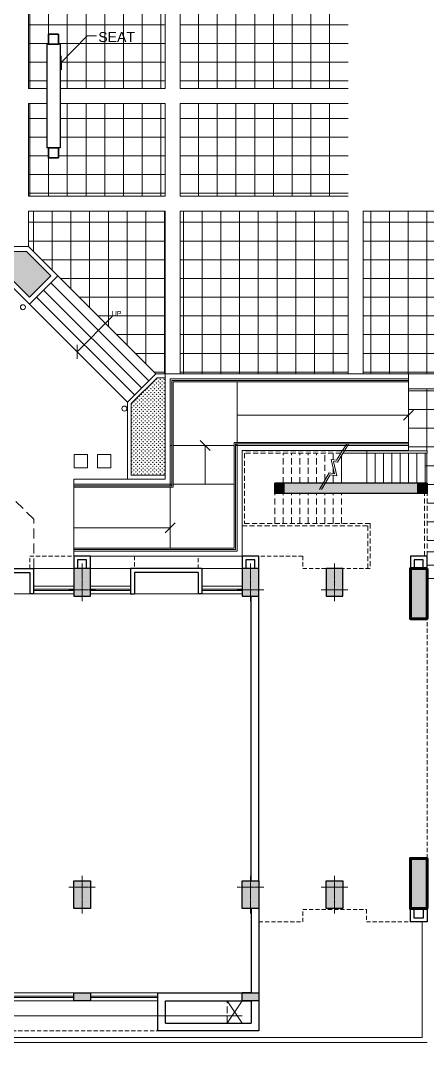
# Model space of a CAD drawing. Header units: inches. Extents: x 5542223 to 12533222, y 497239 to 5189502.
# Drawn here: x 6787313 to 6799452, y 2046569 to 2077747 of the extents above; entities that cross this region are included whole.
import ezdxf

# ---------------------------------------------------------------- set-up
doc = ezdxf.new("R2010")
doc.units = ezdxf.units.IN
doc.header["$MEASUREMENT"] = 0
for name, pattern in [('CENTER2', [1.125, 0.75, -0.125, 0.125, -0.125]), ('HIDDEN', [0.375, 0.25, -0.125]), ('HIDDEN2', [0.1875, 0.125, -0.0625]), ('HIDDENX2', [0.75, 0.5, -0.25])]:
    doc.linetypes.add(name, pattern=pattern)
doc.layers.get('0').update_dxf_attribs({"color": 1})
for name, color, linetype, lineweight in [('c_b', 253, 'Continuous', 15), ('col', 7, 'Continuous', 30), ('ELE', 7, 'Continuous', 13), ('grid', 7, 'CENTER2', 9), ('hatch_col', 8, 'Continuous', 5), ('HosGreenHatch', 7, 'Continuous', 5), ('HosPlanter', 7, 'Continuous', 13), ('HosRamp', 7, 'Continuous', 13), ('HosSteps', 7, 'Continuous', 13), ('LS PAVMNT', 8, 'Continuous', 5), ('PROJECTION', 7, 'HIDDEN', 18), ('railing', 253, 'Continuous', 15), ('RAILING_ABOVE', 7, 'HIDDENX2', 18), ('Road', 7, 'Continuous', 15), ('Road_CStone', 8, 'Continuous', 15), ('S_Stair_Projection', 7, 'HIDDEN2', 18), ('STAIR', 253, 'Continuous', 5), ('TEXT', 7, 'Continuous', 20), ('WALL', 7, 'Continuous', 30), ('wall1', 253, 'Continuous', 35), ('wall_ele', 7, 'Continuous', 18), ('WIN', 7, 'Continuous', 20)]:
    doc.layers.add(name, color=color, linetype=linetype, lineweight=lineweight)
doc.styles.add('NAME&NO.', font='arial.ttf')
doc.styles.add('style1', font='ROMANS.SHX', dxfattribs={"width": 0.75, "height": 750})
doc.dimstyles.new('nuts', dxfattribs={"dimscale": 0, "dimtxt": 300, "dimasz": 250, "dimexe": 100, "dimexo": 50, "dimgap": 100, "dimtad": 1, "dimdec": 0, "dimzin": 0, "dimdsep": 46, "dimtxsty": 'style1', "dimblk": 'OBLIQUE', "dimcen": 250, "dimdle": 100, "dimclrd": 256, "dimclre": 256, "dimclrt": 256, "dimadec": 0, "dimazin": 0, "dimtfac": 1, "dimtdec": 0, "dimtmove": 2, "dimatfit": 3, "dimldrblk": 'OBLIQUE', "dimfxl": 1, "dimlwd": -1, "dimlwe": -1, "dimarcsym": 0})
pattern_1 = [(270, (4558887.073956787, 2620519.696692706), (-560, -1.13686837721616e-13), []), (180, (4558887.073956787, 2620519.696692706), (-1.13686837721616e-13, 560), [])]

# ---------------------------------------------------------------- blocks, each defined once
blk = doc.blocks.new('colum')
at = {"layer": 'hatch_col'}
blk.add_hatch(color=256, dxfattribs=at).paths.add_polyline_path([(250, 185), (-250, 185), (-250, -640), (250, -640)])
at = {"layer": 'col'}
blk.add_lwpolyline([(-250, -640), (250, -640), (250, 185), (-250, 185)], close=True, dxfattribs=at)
at = {"layer": 'grid'}
for p, q in [((0, 335), (0, -790)), ((-400, 0), (400, 0))]:
    blk.add_line(p, q, dxfattribs=at)
blk = doc.blocks.new('B.HosEdge')
at = {"layer": 'hatch_col'}
for points in [[(-20099.99999572337, -229.9999999995343), (-20099.99999572337, 3.492459654808044e-10), (-20599.99999572337, 3.492459654808044e-10), (-20599.99999572337, -229.9999999995343)], [(-15069.99999572337, -229.9999999993015), (-15069.99999572337, 5.820766091346741e-10), (-15569.99999572337, 5.820766091346741e-10), (-15569.99999572337, -229.9999999991851)]]:
    blk.add_hatch(color=256, dxfattribs=at).paths.add_polyline_path(points)
at = {"layer": 'hatch_col', "ltscale": 1000}
for points in [[(-25129.99999572337, -2755.000000000466), (-25629.99999572337, -2755.000000000466), (-25629.99999572337, -4255), (-25129.99999572337, -4255)], [(-25129.99999572337, -11424.9999999986), (-25629.99999572337, -11424.9999999986), (-25629.99999572337, -12924.99999999814), (-25129.99999572337, -12924.99999999814)], [(-25329.99999572337, -15174.9999999986), (-25329.99999572337, -15474.9999999986), (-25629.99999572337, -15474.9999999986), (-25629.99999572337, -15174.9999999986)], [(-21374.99999572337, -15474.99999999872), (-21374.99999572337, -15174.99999999849), (-21074.99999572337, -15174.99999999872), (-21074.99999572337, -15474.99999999872)]]:
    blk.add_hatch(color=256, dxfattribs=at).paths.add_polyline_path(points)
h = blk.add_hatch(color=256, dxfattribs=at)
h.paths.add_polyline_path([(-25329.99999572337, -15474.9999999986), (-25329.99999572337, -15174.9999999986), (-22864.99999999208, -15174.99999999872), (-22864.99999999208, -15474.99999999872)])
h.paths.add_polyline_path([(-22864.99999999208, -15474.9999999986), (-22864.99999999208, -15174.99999999872), (-21374.99999572337, -15174.9999999986), (-21374.99999572337, -15474.9999999986)])
at = {"layer": 'c_b', "ltscale": 3}
for p, q in [((-16884.99999572337, -12169.9999999986), (-18784.99999572709, -12169.9999999986)), ((-11854.99999572337, -12169.9999999986), (-13754.99999572337, -12169.9999999986))]:
    blk.add_line(p, q, dxfattribs=at)
at = {"layer": 'col'}
for points in [[(-20099.99999572337, 4.656612873077393e-10), (-20099.99999572337, -229.9999999995343), (-20599.99999572337, -229.9999999995343), (-20599.99999572337, 4.656612873077393e-10)], [(-15069.99999572337, 6.984919309616089e-10), (-15069.99999572337, -229.9999999993015), (-15569.99999572337, -229.9999999993015), (-15569.99999572337, 6.984919309616089e-10)]]:
    blk.add_lwpolyline(points, close=True, dxfattribs=at)
for points in [[(-25629.99999572337, -2755.000000000466), (-25629.99999572337, -2355.000000000466), (-25129.99999572337, -2355.000000000466), (-25129.99999572337, -2755.000000000466)], [(-25514.99999572337, -2755.000000000466), (-25514.99999572337, -2470.000000000466), (-25244.99999572337, -2470.000000000466), (-25244.99999572337, -2755.000000000466)]]:
    blk.add_lwpolyline(points, dxfattribs=at)
at = {"layer": 'col', "color": 0, "lineweight": 70, "ltscale": 0.1}
for points in [[(-25629.99999572337, -2755.000000000466), (-25129.99999572337, -2755.000000000466), (-25129.99999572337, -4255), (-25629.99999572337, -4255)], [(-25629.99999572337, -12924.99999999814), (-25129.99999572337, -12924.99999999814), (-25129.99999572337, -11424.9999999986), (-25629.99999572337, -11424.9999999986)]]:
    blk.add_lwpolyline(points, close=True, dxfattribs=at)
at = {"layer": 'ELE', "linetype": 'HIDDENX2', "ltscale": 400}
blk.add_line((-19649.99999572337, 670.0000000002328), (-19649.99999572337, 4.656612873077393e-10), dxfattribs=at)
at = {"layer": 'PROJECTION', "ltscale": 500}
for q in [(-25629.99999572337, -2355.000000000466), (-25629.99999572337, -12924.99999999814)]:
    blk.add_line((-25629.99999572337, -2755.000000000931), q, dxfattribs=at)
for points in [[(-20099.99999572337, 899.9999999995343), (-8025.000000007451, 899.9999999990687)], [(-20599.99999572337, -2354.999999999302), (-21914.99999572383, -2354.999999999302), (-21914.99999572383, -2729.999999998137), (-23814.9999957243, -2729.999999998137), (-23814.9999957243, -2354.999999999302), (-25629.9999957243, -2354.999999999534), (-25629.9999957243, -2729.999999998137)], [(-13066.41292145848, -12924.99999999907), (-13066.41292145848, -12924.99999999907), (-13066.41292145848, -12924.99999999907), (-13754.99999572337, -12924.9999999986), (-13754.99999572337, -13299.9999999986), (-16884.99999572337, -13299.9999999986), (-16884.99999572337, -12924.9999999986), (-18784.99999572337, -12924.9999999986), (-18784.99999572337, -13299.9999999986), (-21914.99999572337, -13299.9999999986), (-21914.99999572337, -12924.9999999986), (-23814.99999572337, -12924.99999999907), (-23814.99999572337, -12924.99999999907), (-23814.99999572337, -12924.99999999907), (-23814.99999572337, -12924.99999999907)]]:
    blk.add_lwpolyline(points, dxfattribs=at)
at = {"layer": 'PROJECTION', "ltscale": 1200}
blk.add_lwpolyline([(-13875.51072946936, -12924.9999999986), (-13875.51072946936, -14401.4944628966), (-10353.33524806798, -17877.35772393085), (-7824.999999996275, -17877.35772393085)], dxfattribs=at)
at = {"layer": 'railing', "ltscale": 400}
for p, q in [((-20099.99999572337, 670), (-19649.99999572337, 4.656612873077393e-10)), ((-19649.99999572337, 670.0000000002328), (-20099.64346969547, -1.30385160446167e-08))]:
    blk.add_line(p, q, dxfattribs=at)
at = {"layer": 'railing', "ltscale": 50}
for p, q in [((-23824.99999572337, -16374.9999999986), (-23824.99999572337, -16449.9999999986)), ((-23074.99999572337, -16412.92181351734), (-23074.99999572337, -16449.9999999986))]:
    blk.add_line(p, q, dxfattribs=at)
for points in [[(-25629.99999572337, -16374.9999999986), (-23110.44701930135, -16374.9999999986)], [(-25629.99999572337, -16449.9999999986), (-25629.99999572337, -16374.9999999986)], [(-25629.99999572337, -16449.9999999986), (-23156.12772119045, -16449.9999999986)]]:
    blk.add_lwpolyline(points, dxfattribs=at)
at = {"layer": 'RAILING_ABOVE', "ltscale": 300}
for p, q in [((-25629.99999572337, -12849.99999999814), (-25629.99999572337, -15174.9999999986)), ((-23814.99999572337, -12924.99999999907), (-23929.99999572337, -12924.99999999907)), ((-25554.99999572337, -13299.9999999986), (-25554.99999572337, -15174.9999999986))]:
    blk.add_line(p, q, dxfattribs=at)
for points in [[(-23051.90272827819, -16374.9999999986), (-20174.99999572337, -16374.9999999986), (-20174.99999572337, -14274.9999999986), (-23929.99999572337, -14274.9999999986), (-23929.99999572337, -12924.99999999907)], [(-23051.90272827819, -16449.9999999986), (-20099.99999572337, -16449.9999999986), (-20099.99999572337, -14199.9999999986), (-23854.99999572337, -14199.9999999986), (-23854.99999572337, -12924.99999999907)]]:
    blk.add_lwpolyline(points, dxfattribs=at)
at = {"layer": 'S_Stair_Projection', "lineweight": 20, "ltscale": 1500}
for p, q in [((-23074.99999572337, -14274.9999999986), (-23074.99999572337, -15174.9999999986)), ((-22824.99999572337, -14274.9999999986), (-22824.99999572337, -15174.9999999986)), ((-22574.99999572337, -14274.9999999986), (-22574.99999572337, -15174.9999999986)), ((-22324.99999572337, -14274.9999999986), (-22324.99999572337, -15174.9999999986)), ((-22074.99999572337, -14274.9999999986), (-22074.99999572337, -15174.9999999986)), ((-21824.99999572337, -14274.9999999986), (-21824.99999572337, -15174.9999999986)), ((-21574.99999572337, -14274.9999999986), (-21574.99999572337, -15174.9999999986)), ((-21324.99999572337, -14274.9999999986), (-21324.99999572337, -15174.9999999986)), ((-21074.99999572337, -14274.9999999986), (-21074.99999572337, -15174.9999999986)), ((-22574.99999572337, -15563.44027769286), (-22574.99999572337, -16374.9999999986)), ((-22324.99999572337, -15474.9999999986), (-22324.99999572337, -16374.9999999986)), ((-22074.99999572337, -15474.9999999986), (-22074.99999572337, -16374.9999999986)), ((-21824.99999572337, -15474.9999999986), (-21824.99999572337, -16374.9999999986)), ((-21574.99999572337, -15474.9999999986), (-21574.99999572337, -16374.9999999986)), ((-21324.99999572337, -15474.9999999986), (-21324.99999572337, -16374.9999999986)), ((-22824.99999572337, -15767.04701731727), (-22824.99999572337, -15928.00502505805)), ((-22824.99999572337, -16181.20643279515), (-22824.99999572337, -16374.9999999986))]:
    blk.add_line(p, q, dxfattribs=at)
at = {"layer": 'STAIR', "ltscale": 50}
for p, q in [((-25574.99999572337, -15474.9999999986), (-25574.99999572337, -16374.9999999986)), ((-25324.99999572337, -15474.9999999986), (-25324.99999572337, -16374.9999999986)), ((-25074.99999572337, -15474.9999999986), (-25074.99999572337, -16374.9999999986)), ((-24824.99999572337, -15474.9999999986), (-24824.99999572337, -16374.9999999986)), ((-24574.99999572337, -15474.9999999986), (-24574.99999572337, -16374.9999999986)), ((-24324.99999572337, -15474.9999999986), (-24324.99999572337, -16374.9999999986)), ((-24074.99999572337, -15474.9999999986), (-24074.99999572337, -16374.9999999986)), ((-23824.99999572337, -15474.9999999986), (-23824.99999572337, -16374.9999999986)), ((-23074.99999572337, -15474.9999999986), (-23074.99999572337, -16316.80197198689)), ((-22824.99999572337, -15474.9999999986), (-22824.99999572337, -15716.4453132879))]:
    blk.add_line(p, q, dxfattribs=at)
at = {"layer": 'STAIR'}
for points in [[(-22471.43503781408, -15285.87679737806), (-22728.28206596524, -15731.49512671959), (-22930.68613348156, -15699.9999999986), (-22829.22045045719, -16129.94800403714), (-22949.76688683033, -16111.19035091251), (-23278.47696249187, -16650.87679737713)], [(-22415.44485699758, -15285.87679737806), (-22702.95814450458, -15786.03736477625), (-22864.43339644745, -15760.9109748546), (-22762.96771342307, -16190.85897889081), (-22924.44296536967, -16165.73258897103), (-23219.9326714687, -16650.87679737713)]]:
    blk.add_lwpolyline(points, dxfattribs=at)
at = {"layer": 'WALL', "ltscale": 0.1}
for p, q in [((-20599.99999572383, 899.9999999990687), (-17584.99999999302, 899.9999999991851)), ((-20599.99999572383, -229.9999999995343), (-20599.99999572383, 899.9999999990687)), ((-17814.99999999302, 670.0000000010477), (-20369.99999572383, 669.9999999996508)), ((-20369.99999572383, 4.656612873077393e-10), (-20369.99999572383, 669.9999999996508)), ((-17814.99999999302, 670.0000000010477), (-17814.99999999302, 1.164153218269348e-10)), ((-17584.99999999302, 900.0000000010477), (-17584.99999999302, -229.9999999995343)), ((-17814.99999999302, 4.656612873077393e-10), (-20369.99999572383, 5.820766091346741e-10)), ((-20599.99999572337, -2756.000000001863), (-20599.99999572337, -230.0000000024447)), ((-17584.99999999302, -229.9999999995343), (-20099.99999572337, -229.9999999995343))]:
    blk.add_line(p, q, dxfattribs=at)
at = {"layer": 'WALL', "ltscale": 4}
for p, q in [((-18899.99999572709, -12169.9999999986), (-18784.99999572709, -12169.9999999986)), ((-18899.99999572337, -12924.99999999907), (-18899.99999572709, -12169.9999999986)), ((-18784.99999572337, -12809.9999999986), (-18784.99999572709, -12169.9999999986)), ((-16769.99999572337, -12169.9999999986), (-16884.99999572337, -12169.9999999986)), ((-16884.99999572337, -12809.9999999986), (-16884.99999572337, -12169.9999999986)), ((-16769.99999572337, -12924.99999999907), (-16769.99999572337, -12169.9999999986)), ((-13869.99999572337, -12169.9999999986), (-13754.99999572337, -12169.9999999986)), ((-13869.99999572337, -12924.99999999907), (-13869.99999572337, -12169.9999999986)), ((-13754.99999572337, -12809.9999999986), (-13754.99999572337, -12169.9999999986)), ((-18899.99999572337, -12924.99999999907), (-16769.99999572337, -12924.9999999986)), ((-18784.99999572337, -12809.9999999986), (-16884.99999572337, -12809.9999999986)), ((-11739.99999572337, -12924.99999999953), (-13869.99999572337, -12924.9999999986)), ((-11854.99999572337, -12809.99999999907), (-13754.99999572337, -12809.9999999986))]:
    blk.add_line(p, q, dxfattribs=at)
at = {"layer": 'WALL', "ltscale": 50}
for p, q in [((-25629.99999572337, -15174.9999999986), (-21074.99999572337, -15174.9999999986)), ((-25629.99999572337, -15474.9999999986), (-25629.99999572337, -15174.9999999986)), ((-21074.99999572337, -15174.9999999986), (-21074.99999572337, -15474.9999999986)), ((-25629.99999572337, -15474.9999999986), (-21074.99999572337, -15474.9999999986))]:
    blk.add_line(p, q, dxfattribs=at)
at = {"layer": 'WALL', "ltscale": 0.1}
for points in [[(-20369.99999572337, -2756.000000001863), (-20369.99999572337, -229.9999999990687), (-20099.99999572337, -229.999999998603)], [(-20599.99999572337, -3580.000000000466), (-20599.99999572337, -12099.9999999986)], [(-20369.99999572337, -3579), (-20369.99999572337, -12099.99999999767)], [(-25629.99999572337, -12924.99999999814), (-25629.99999572337, -13299.9999999986), (-25129.99999572337, -13299.9999999986), (-25129.99999572337, -12924.99999999814)], [(-25514.99999572337, -12924.99999999814), (-25514.99999572337, -13184.9999999986), (-25244.99999572337, -13184.9999999986), (-25244.99999572337, -12924.99999999814)], [(-20599.99999572337, -12924.99999999767), (-20599.99999572337, -13299.9999999986), (-20099.99999572337, -13299.9999999986), (-20099.99999572337, -12924.99999999767)], [(-20484.99999572337, -12924.99999999767), (-20484.99999572337, -13184.9999999986), (-20214.99999572337, -13184.9999999986), (-20214.99999572337, -12924.99999999767)], [(-15569.99999572337, -12915.72979529807), (-15569.99999572337, -13299.9999999986), (-15069.99999572337, -13299.9999999986), (-15069.99999572337, -12915.72979529807)], [(-15454.99999572337, -12915.72979529807), (-15454.99999572337, -13184.9999999986), (-15184.99999572337, -13184.9999999986), (-15184.99999572337, -12915.72979529807)]]:
    blk.add_lwpolyline(points, dxfattribs=at)
at = {"layer": 'wall_ele', "ltscale": 4}
for p, q in [((-18899.99999572337, -12924.99999999907), (-20099.99999572337, -12924.9999999986)), ((-16769.99999572337, -12924.99999999907), (-15569.99999572337, -12924.99999999907)), ((-13869.99999572337, -12924.99999999907), (-15069.99999572337, -12924.99999999907))]:
    blk.add_line(p, q, dxfattribs=at)
at = {"layer": 'WIN', "ltscale": 0.1}
for p, q in [((-20099.99999572337, 449.999999971129), (-9105, 449.9999999592546)), ((-15569.99999572337, 0), (-17584.99999999302, 3.492459654808044e-10)), ((-15069.99999572337, 0), (-10539.99999572337, 0)), ((-15569.99999572337, -95), (-17584.99999999302, -94.99999999976717)), ((-15569.99999572337, -135), (-17584.99999999302, -134.9999999997672)), ((-15569.99999572337, -230.0000000004657), (-17584.99999999302, -229.9999999991851)), ((-15069.99999572337, -95), (-10539.99999572337, -95)), ((-15069.99999572337, -135), (-10539.99999572337, -135)), ((-15069.99999572337, -230.0000000004657), (-10539.99999572337, -230)), ((-18899.99999572709, -12169.9999999986), (-20099.99999572337, -12169.9999999986)), ((-18899.99999572709, -12264.99999999814), (-20099.99999572337, -12264.9999999986)), ((-18899.99999572709, -12304.9999999986), (-20099.99999572337, -12304.9999999986)), ((-20099.99999572337, -12399.9999999986), (-18899.99999572709, -12399.9999999986)), ((-16769.99999572337, -12169.9999999986), (-15569.99999572337, -12169.9999999986)), ((-16769.99999572337, -12264.99999999814), (-15569.99999572709, -12264.9999999986)), ((-16769.99999572337, -12304.9999999986), (-15569.99999572709, -12304.9999999986)), ((-16769.99999572337, -12399.99999999814), (-15569.99999572709, -12399.9999999986)), ((-13869.99999572337, -12169.9999999986), (-15069.99999572337, -12169.9999999986)), ((-13869.99999572337, -12264.99999999814), (-15069.99999572337, -12264.9999999986)), ((-13869.99999572337, -12304.9999999986), (-15069.99999572337, -12304.9999999986)), ((-13869.99999572337, -12399.99999999814), (-15069.99999572337, -12399.9999999986))]:
    blk.add_line(p, q, dxfattribs=at)
at = {"layer": 'col', "ltscale": 750, "xscale": -1, "rotation": 180}
for p in [(-22864.99999572337, -3395.000000000466), (-22864.643469695, -3395.000000014435), (-20349.99999572337, -3395.000000000466), (-15319.99999572337, -3395.000000000466)]:
    blk.add_blockref('colum', p, dxfattribs=at)
at = {"layer": 'col', "ltscale": 750}
for p in [(-22864.99999572337, -12285.00000000279), (-22864.643469695, -12284.99999998882), (-20349.99999572337, -12284.9999999986), (-15319.99999572337, -12284.9999999986)]:
    blk.add_blockref('colum', p, dxfattribs=at)
blk = doc.blocks.new('HosEnt')
at = {"layer": 'HosGreenHatch'}
h = blk.add_hatch(dxfattribs=at)
h.set_pattern_fill('GRASS', color=256, scale=80, style=0)
h.set_pattern_definition([(90, (-2327030.059089055, -549523.0867232963), (-56.56854247999999, 56.56854247999999), [15, -98.13708503999999]), (45, (-2327030.059089055, -549523.0867232963), (-56.5685424949238, 56.5685424949238), [15, -65]), (135, (-2327030.059089055, -549523.0867232963), (-56.5685424949238, -56.5685424949238), [15, -65])])
h.paths.add_polyline_path([(9975.000000007916, 6843.410528553301), (8963.202743275091, 6843.410528553417), (8963.202743275091, 4700.573225652101), (9740.365440377034, 3923.410528547945), (9975.000000009313, 3923.410528547945)])
at = {"layer": 'HosGreenHatch', "ltscale": 0.1}
h = blk.add_hatch(dxfattribs=at)
h.set_pattern_fill('GRASS', color=256, scale=80, style=0)
h.set_pattern_definition([(270, (5557177.834794642, -2072128.131187484), (56.56854247999999, -56.56854247999999), [15, -98.13708503999999]), (225, (5557177.834794642, -2072128.131187484), (56.5685424949238, -56.5685424949238), [15, -65]), (314.9999999999999, (5557177.834794642, -2072128.131187484), (56.5685424949238, 56.5685424949238), [15, -65])])
h.paths.add_polyline_path([(150.0044532269239, 149.9999999939464), (5830.188317774795, 149.9999999946449), (6558.802132208832, 878.6138144291472), (5922.406029142439, 1515.009917497868), (5457.396111637354, 1049.999999994179), (150.0044532269239, 1049.999999993946)])
at = {"ltscale": 0.1}
for p, q in [((7245.000000009313, 7108.410528553184), (7245.000000008382, 9108.410528553184)), ((10125.00000000838, 7198.410528553417), (10125.00000000838, 9018.410528553184)), ((10125.00000000838, 7108.410528553417), (10125.00000000838, 7158.410528553417)), ((10125.00000000838, 7108.410528553417), (10175.00000000838, 7108.410528553417)), ((10215.00000000838, 7108.410528553417), (12035.00000000838, 7108.410528554581)), ((10175.00000000838, 5954.410528554465), (10125.00000000838, 5954.410528554465)), ((12035.00000000838, 5954.410528554465), (10215.00000000838, 5954.410528554465)), ((17245.00000000838, 5954.410528553766), (17245.00000000931, 3954.410528553533)), ((12125.00000000931, 5864.410528554232), (12125.00000000931, 4044.410528554465)), ((1357.97281237226, 2452.267812874867), (1075.130099897273, 2169.42510039988))]:
    blk.add_line(p, q, dxfattribs=at)
at = {"color": 8, "ltscale": 0.1}
for points in [[(7245.000000009313, 9058.410528552951), (12075.00000000838, 9058.410528553417), (12075.00000000838, 5904.410528554232), (17245.00000000931, 5904.410528553301)], [(7245.000000009313, 9018.410528552951), (12035.00000000838, 9018.410528553417), (12035.00000000838, 5864.410528554232), (17245.00000000931, 5864.410528553301)], [(7245.000000009313, 7198.410528553184), (10215.00000000838, 7198.410528553417), (10215.00000000838, 4044.41052855493), (17245.00000000931, 4044.410528553533)], [(7245.000000009313, 7158.410528553184), (10175.00000000838, 7158.410528553417), (10175.00000000838, 4004.41052855493), (17245.00000000931, 4004.410528553533)]]:
    blk.add_lwpolyline(points, dxfattribs=at)
at = {"color": 3, "ltscale": 0.1}
blk.add_lwpolyline([(7245.000000009313, 7108.410528553184), (10125.00000000838, 7108.410528553417), (10125.00000000838, 3954.41052855493), (17245.00000000931, 3954.410528553533)], dxfattribs=at)
at = {"ltscale": 0.1}
for points in [[(7657.034042117186, 6622.43175704265), (7257.034042117186, 6622.43175704265), (7257.034042117186, 6222.43175704265), (7657.034042117186, 6222.43175704265)], [(8357.034042117186, 6622.43175704265), (7957.034042117186, 6622.43175704265), (7957.034042117186, 6222.43175704265), (8357.034042117186, 6222.43175704265)], [(5289.252796762623, 1571.203285874333), (5289.252796763554, 1971.203285876429), (1839.037339366972, 1971.203285879688), (1411.005820959806, 2399.23480428732), (1128.16310848482, 2116.392091811402), (1673.351914416067, 1571.203285880154)]]:
    blk.add_lwpolyline(points, close=True, dxfattribs=at)
blk.add_lwpolyline([(370.8422681996599, 4671.78259992227), (370.8422681987286, 2873.712932098191), (916.031074129045, 2328.524126167642), (1198.873786604963, 2611.366838642396), (770.8422681987286, 3039.398357047932), (770.8422681987286, 4671.78259992227), (370.8422681996599, 4671.78259992227)], dxfattribs=at)
at = {"color": 5, "ltscale": 0.1}
for centre in [(8759.633886774536, 4847.573539659032), (5727.771155466791, 1815.710808351636)]:
    blk.add_circle(centre, 75, dxfattribs=at)
at = {"layer": 'HosPlanter', "ltscale": 0.1}
blk.add_lwpolyline([(9975.000000008382, 6843.410528553417), (8963.202743274625, 6843.410528553533), (8963.202743275091, 4700.573225652101), (9740.365440377034, 3923.410528547829), (9975.000000008848, 3923.410528547945), (9975.000000009313, 3804.41052855493), (9696.730880697723, 3804.410528554814), (8848.202743275091, 4652.938665979658), (8848.202743275091, 6954.410528557957)], dxfattribs=at)
for points in [[(0.004453226923942566, -6.05359673500061e-09), (5892.32035213057, -5.355104804039001e-09), (6770.934166564606, 878.6138144291472), (5922.406029142439, 1727.141951853875), (5395.264077281579, 1199.999999994179), (0.004453226923942566, 1199.999999993946)], [(150.0044532269239, 149.9999999939464), (5830.188317774795, 149.9999999946449), (6558.802132208832, 878.6138144291472), (5922.406029142439, 1515.009917497868), (5457.396111637354, 1049.999999994179), (150.0044532269239, 1049.999999993946)]]:
    blk.add_lwpolyline(points, close=True, dxfattribs=at)
at = {"layer": 'HosRamp'}
blk.add_lwpolyline([(17244.99999573547, 6104.410528553533), (12274.99999573641, 6104.410528555163), (12275.00000000838, 9258.41052855365), (7245.000000008382, 9258.410528553417), (7245.000000008848, 9108.410528553417), (12125.00000000745, 9108.410528553883), (12124.99999573641, 5954.41052855493), (17244.99999573547, 5954.410528554232), (17244.99999573547, 6104.410528553533)], dxfattribs=at)
at = {"layer": 'HosRamp', "ltscale": 0.1}
blk.add_lwpolyline([(17245.00000000931, 3954.410528553533), (10125.00000000838, 3954.41052855493), (10125.00000000838, 7108.410528553417), (7245.000000009313, 7108.410528553184), (7245.000000010245, 6958.410528552951), (9975.000000008382, 6958.410528553417), (9975.000000009313, 3804.41052855493), (17245.00000000838, 3804.410528553068), (17245.00000000931, 3954.410528553533)], dxfattribs=at)
at = {"layer": 'HosSteps', "ltscale": 0.1}
for p, q in [((8848.202743275091, 4652.938665979658), (5922.406029142439, 1727.141951854341)), ((9060.334777630866, 4440.806631623651), (6134.538063498214, 1515.009917498101)), ((9272.466811986174, 4228.674597267411), (6346.670097853988, 1302.87788314186)), ((9484.598846341949, 4016.542562911171), (6558.802132209763, 1090.74584878562)), ((9696.73088069819, 3804.410528554698), (6770.934166565537, 878.61381442938))]:
    blk.add_line(p, q, dxfattribs=at)
at = {"layer": 'WALL', "ltscale": 0.1}
blk.add_line((1251.906795193441, 2558.333830052754), (969.0640827184543, 2275.491117577767), dxfattribs=at)
blk.add_lwpolyline([(969.0640827184543, 2275.491117577767), (1075.130099897273, 2169.425100399414), (1357.97281237226, 2452.267812874401), (1251.906795193441, 2558.333830053452)], close=True, dxfattribs=at)
blk.add_leader([(17245.00000000838, 5041.639505434199), (12125.00000000931, 5041.639505433501)], dimstyle='nuts', override={"dimscale": 100, "dimasz": 3, "dimtad": 0})
at = {"layer": 'TEXT'}
for points in [[(10125.00000000838, 8418.69178294274), (7245.000000009313, 8418.69178294274)], [(11173.26403739024, 5954.410528554465), (11173.26403738931, 7108.410528553883)], [(7344.303140607197, 3149.039063315489), (8396.43429544475, 2098.217334849644)]]:
    blk.add_leader(points, dimstyle='nuts', override={"dimscale": 100, "dimasz": 3, "dimtad": 0}, dxfattribs=at)

msp = doc.modelspace()

# ---------------------------------------------------------------- hatches: boundary and pattern name
at = {"layer": 'LS PAVMNT', "ltscale": 0.1}
h = msp.add_hatch(dxfattribs=at)
h.set_pattern_fill('ANSI37', color=256, scale=4480, angle=45, style=0)
h.set_pattern_definition([(270, (1268778.941725175, 7868.478781937854), (-560, -1.13686837721616e-13), []), (180, (1268778.941725175, 7868.478781937854), (-1.13686837721616e-13, 560), [])])
h.paths.add_polyline_path([(6797091.77427398, 2075271.609969419), (6797091.774273979, 2072503.987018598), (6792072.133045852, 2072503.987018599), (6792072.133045854, 2075271.609969419)])
h.paths.add_polyline_path([(6792072.133045852, 2075721.609969419), (6792072.133045856, 2078489.232920238), (6797091.77427398, 2078489.232920238), (6797091.77427398, 2075721.609969419)])
h.paths.add_polyline_path([(6791622.133045856, 2075271.609969419), (6791622.133045854, 2072503.987018599), (6787536.440961896, 2072503.987018599), (6787537.55369468, 2075271.609969419), (6788086.373635624, 2075271.60996942), (6788086.373635625, 2073946.609969422), (6788136.373635624, 2073946.609969422), (6788136.373635624, 2073646.609969422), (6788436.373635624, 2073646.609969423), (6788436.373635624, 2073946.609969422), (6788486.373635624, 2073946.609969421), (6788486.373635624, 2075271.609969419)])
h.paths.add_polyline_path([(6788486.373635624, 2075721.609969419), (6788486.373635625, 2077046.609969416), (6788436.373635624, 2077046.609969416), (6788436.373635624, 2077346.609969415), (6788136.373635624, 2077346.609969415), (6788136.373635624, 2077046.609969416), (6788086.373635624, 2077046.609969416), (6788086.373635624, 2075721.609969419), (6787537.734618803, 2075721.609969419), (6787538.847351592, 2078489.232920238), (6791622.133045856, 2078489.232920239), (6791622.133045852, 2075721.609969418)])
h.paths.add_polyline_path([(6787086.440925526, 2072503.987018599), (6781647.133050114, 2072503.987018599), (6781647.133050116, 2075271.609969419), (6784768.29322191, 2075271.609969419), (6784768.293221911, 2073646.609969422), (6784668.29322191, 2073646.609969421), (6784668.29322191, 2073496.609969421), (6784968.293221911, 2073496.609969421), (6784968.293221911, 2073646.609969421), (6784868.293221911, 2073646.609969421), (6784868.293221911, 2075271.609969419), (6787087.553658312, 2075271.609969419)])
h.paths.add_polyline_path([(6784868.293221911, 2077346.609969416), (6784968.293221911, 2077346.609969416), (6784968.293221911, 2077496.609969416), (6784668.293221911, 2077496.609969416), (6784668.293221911, 2077346.609969416), (6784768.293221911, 2077346.609969416), (6784768.293221911, 2075721.609969419), (6781647.133050114, 2075721.609969419), (6781647.133050114, 2078489.232920238), (6787088.847315222, 2078489.232920238), (6787087.734582435, 2075721.609969419), (6784868.293221911, 2075721.60996942)])
h.paths.add_polyline_path([(6789549.12338178, 2077495.255707594), (6790798.850530485, 2077495.255707594), (6790798.850530485, 2077029.907822192), (6789549.12338178, 2077029.907822192)], flags=24)
h = msp.add_hatch(dxfattribs=at)
h.set_pattern_fill('ANSI37', color=256, scale=4480, angle=45, style=0)
h.set_pattern_definition(pattern_1)
h.paths.add_polyline_path([(6787086.260001404, 2072053.987018599), (6787085.834879147, 2070996.609969422), (6781797.13304585, 2070996.609969422), (6781647.133050114, 2070996.609969415), (6781647.133050114, 2072053.987018599)])
h.paths.add_polyline_path([(6791622.133045852, 2072053.987018599), (6791622.133045852, 2067188.199440868), (6791347.863926532, 2067188.199440868), (6788418.067212407, 2070117.996154986), (6787535.836369757, 2071000.226997637), (6787536.260037772, 2072053.987018599)])
h.paths.add_polyline_path([(6792072.133045852, 2072053.987018599), (6797091.77427398, 2072053.987018599), (6797091.77427398, 2067188.19944087), (6792072.13304585, 2067188.199440868)])
h.paths.add_polyline_path([(6788538.568575075, 2070014.614672277), (6788723.092384599, 2070014.614672277), (6788723.092384599, 2069639.614672277), (6788538.568575075, 2069639.614672277)], flags=24)
h.paths.add_polyline_path([(6788682.025204565, 2070331.308151467), (6789235.596633136, 2070331.308151467), (6789235.596633136, 2069956.308151467), (6788682.025204565, 2069956.308151467)], flags=24)
h = msp.add_hatch(dxfattribs=at)
h.set_pattern_fill('ANSI37', color=256, scale=4480, angle=45, style=0)
h.set_pattern_definition(pattern_1)
h.paths.add_polyline_path([(6803576.77427398, 2072053.987018599), (6803576.77427398, 2070263.987018601), (6800408.973484181, 2070263.9870186), (6800408.973484181, 2069713.987018602), (6803501.77427398, 2069713.987018598), (6803501.77427398, 2069163.987018601), (6803576.77427398, 2069163.987018601), (6803576.774273982, 2067188.19944087), (6798892.13304585, 2067188.19944087), (6797541.77427398, 2067188.199440869), (6797541.77427398, 2072053.987018599)])
h = msp.add_hatch(dxfattribs=at)
h.set_pattern_fill('ANSI37', color=256, scale=4480, angle=45, style=0)
h.set_pattern_definition(pattern_1)
h.paths.add_polyline_path([(6803576.77427398, 2061863.199440861), (6799452.133045845, 2061863.199440861), (6799452.133045845, 2063613.199440862), (6799452.133045845, 2063913.199440862), (6799397.133045845, 2063913.199440862), (6799397.133045845, 2064813.199440862), (6799452.133045847, 2064813.199440862), (6799452.133045848, 2064888.199440862), (6798892.13304585, 2064888.199440862), (6798892.13304585, 2065038.199440869), (6798892.133045852, 2066738.19944087), (6803576.774273982, 2066738.19944087)])
h.paths.add_polyline_path([(6799801.063806988, 2064601.800693401), (6800372.492378416, 2064601.800693401), (6800372.492378416, 2064101.800693401), (6799801.063806988, 2064101.800693401)], flags=24)

# ---------------------------------------------------------------- linework, layer by layer
at = {"ltscale": 0.1}
for p, q in [((6788086.373635624, 2077046.609969416), (6788086.373635625, 2073946.609969422)), ((6788486.373635624, 2077046.609969416), (6788086.373635625, 2077046.609969416)), ((6788486.373635624, 2077046.609969416), (6788486.373635624, 2073946.609969422)), ((6788486.373635624, 2073946.609969422), (6788086.373635625, 2073946.609969422)), ((6793772.13304585, 2065042.199440861), (6793722.13304585, 2065042.199440861)), ((6793772.13304585, 2065042.199440861), (6793772.13304585, 2065092.199440862))]:
    msp.add_line(p, q, dxfattribs=at)
msp.add_circle((6864263.373761721, 1819279.276823996), 1322040.520185288)
at = {"layer": 'HosSteps', "ltscale": 0.1}
for p, q in [((6799452.133045845, 2061863.199440861), (6808151.776519801, 2061863.199440861)), ((6799452.133045845, 2061463.199440861), (6808152.133054439, 2061463.199440861)), ((6799452.133045845, 2061063.199440861), (6808152.133050127, 2061063.199440861))]:
    msp.add_line(p, q, dxfattribs=at)
at = {"layer": 'LS PAVMNT', "ltscale": 0.1}
for p, q in [((6787537.734618803, 2075721.609969419), (6787538.84735159, 2078489.232920238)), ((6791622.133045854, 2075721.609969419), (6791622.133045856, 2078489.232920238)), ((6792072.133045854, 2075721.609969419), (6792072.133045854, 2078489.232920238)), ((6788086.373635625, 2075721.609969419), (6787537.734618803, 2075721.609969419)), ((6791622.133045854, 2075721.609969419), (6788486.373635625, 2075721.609969419)), ((6797091.77427398, 2075721.609969419), (6792072.133045852, 2075721.609969419)), ((6787536.440961896, 2072503.987018599), (6787537.55369468, 2075271.609969419)), ((6788086.373635625, 2075271.609969419), (6787537.55369468, 2075271.609969419)), ((6791622.133045854, 2075271.609969419), (6788486.373635625, 2075271.609969419)), ((6791622.133045852, 2072503.987018599), (6791622.133045854, 2075271.609969419)), ((6792072.133045852, 2072503.987018599), (6792072.133045852, 2075271.609969419)), ((6797091.77427398, 2075271.609969419), (6792072.133045852, 2075271.609969419)), ((6791622.133045852, 2072503.987018599), (6787536.440961896, 2072503.987018599)), ((6797091.77427398, 2072503.987018599), (6792072.133045852, 2072503.987018599)), ((6791622.133045852, 2072053.987018599), (6787536.260037772, 2072053.987018599)), ((6787536.260037772, 2072053.987018599), (6787536.260037772, 2070996.609969421)), ((6791622.13304585, 2067188.199440868), (6791622.133045852, 2072053.987018599)), ((6797091.77427398, 2072053.987018599), (6792072.133045852, 2072053.987018599)), ((6792072.13304585, 2067188.199440868), (6792072.133045852, 2072053.987018599)), ((6797091.77427398, 2072053.987018599), (6797091.77427398, 2067188.199440869)), ((6797541.77427398, 2072053.987018599), (6797541.77427398, 2067188.199440869)), ((6797541.77427398, 2072053.987018599), (6797541.77427398, 2067188.199440869)), ((6803576.77427398, 2072053.987018599), (6797541.77427398, 2072053.987018599)), ((6798892.13304585, 2067188.19944087), (6803576.774273982, 2067188.19944087)), ((6798892.13304585, 2066738.19944087), (6803576.774273982, 2066738.19944087))]:
    msp.add_line(p, q, dxfattribs=at)
at = {"layer": 'Road', "ltscale": 6000}
msp.add_line((6767929.817151213, 2047187.199440875), (6799452.138632091, 2047187.199440875), dxfattribs=at)
at = {"layer": 'Road_CStone', "ltscale": 6000}
for p in [(6799302.138632091, 2050793.199440863), (6768079.817151213, 2047337.199440875)]:
    msp.add_line(p, (6799302.138632091, 2047337.199440876), dxfattribs=at)
at = {"layer": 'wall1', "ltscale": 0.1}
for points in [[(6788436.373635624, 2077346.609969415), (6788136.373635624, 2077346.609969415), (6788136.373635624, 2077046.609969416), (6788436.373635624, 2077046.609969415)], [(6788436.373635624, 2073646.609969423), (6788136.373635624, 2073646.609969423), (6788136.373635624, 2073946.609969422), (6788436.373635624, 2073946.609969422)]]:
    msp.add_lwpolyline(points, close=True, dxfattribs=at)

# ---------------------------------------------------------------- block references
at = {"layer": 'col', "rotation": 180}
msp.add_blockref('B.HosEdge', (6773822.133050121, 2048438.19941231), dxfattribs=at)
at = {"layer": 'HosRamp', "xscale": -1, "rotation": 180}
msp.add_blockref('HosEnt', (6781647.133045841, 2070996.609969416), dxfattribs=at)

# ---------------------------------------------------------------- texts
at = {"layer": 'TEXT', "style": 'NAME&NO.'}
for s, height, p in [('SEAT', 300, (6789626.681362681, 2077112.581764893)), ('UP', 150, (6790027.301447863, 2068917.361970739))]:
    msp.add_text(s, height=height, dxfattribs=at).set_placement(p)

# ---------------------------------------------------------------- leaders
at = {"layer": 'TEXT'}
msp.add_leader([(6788511.357376046, 2076491.95372889), (6789294.392509541, 2077297.437191739), (6789569.748969331, 2077297.437191739)], dimstyle='nuts', override={"dimscale": 100, "dimasz": 3, "dimtad": 0}, dxfattribs=at)

doc.saveas('drawing.dxf')
